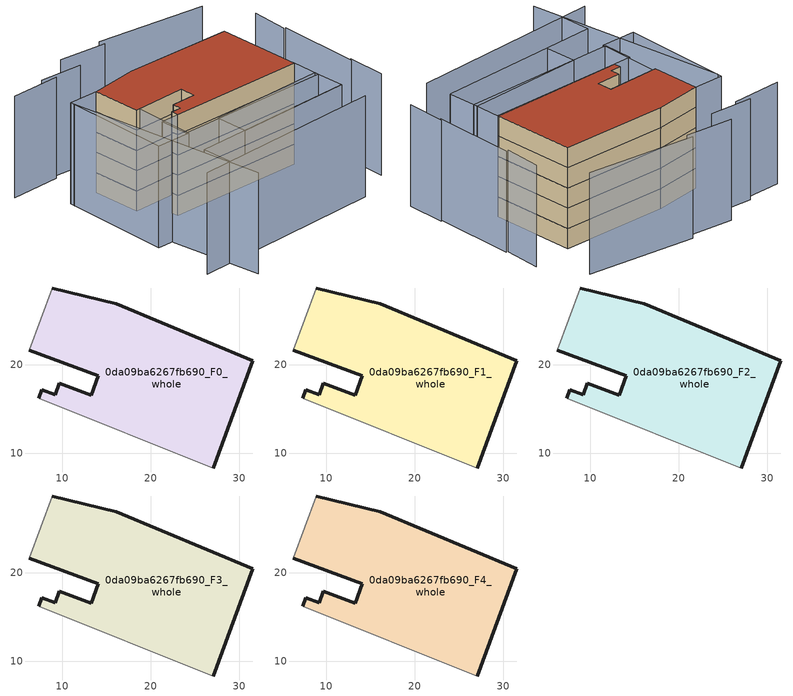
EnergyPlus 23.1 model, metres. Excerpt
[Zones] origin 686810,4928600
0da09ba6267fb690_F0_whole
 floor ground (EU_floor_Construction): 31.5,20.47 27.03,8.35 7.35,16.2 7.71,17.18 9.21,16.62 9.68,17.89 13.27,16.55 14.09,18.75 6.3,21.62 8.87,28.67 16.09,26.91 z0
 wall outside (EU_wall_Construction): 27.03,8.35 31.5,20.47 16.09,26.91 8.87,28.67 / 6.3,21.62 14.09,18.75 13.27,16.55 9.68,17.89 9.21,16.62 7.71,17.18 7.35,16.2 z0:3
 wall adiabatic (EU_wall_Construction): 8.87,28.67 6.3,21.62 / 7.35,16.2 27.03,8.35 z0:3
0da09ba6267fb690_F1_whole
 floor to 0da09ba6267fb690_F0_whole (EU_floor_Construction): 31.5,20.47 27.03,8.35 7.35,16.2 7.71,17.18 9.21,16.62 9.68,17.89 13.27,16.55 14.09,18.75 6.3,21.62 8.87,28.67 16.09,26.91 z3
 wall outside (EU_wall_Construction): 27.03,8.35 31.5,20.47 16.09,26.91 8.87,28.67 / 6.3,21.62 14.09,18.75 13.27,16.55 9.68,17.89 9.21,16.62 7.71,17.18 7.35,16.2 z3:6
 wall adiabatic (EU_wall_Construction): 8.87,28.67 6.3,21.62 / 7.35,16.2 27.03,8.35 z3:6
0da09ba6267fb690_F2_whole
 floor to 0da09ba6267fb690_F1_whole (EU_floor_Construction): 31.5,20.47 27.03,8.35 7.35,16.2 7.71,17.18 9.21,16.62 9.68,17.89 13.27,16.55 14.09,18.75 6.3,21.62 8.87,28.67 16.09,26.91 z6
 wall outside (EU_wall_Construction): 27.03,8.35 31.5,20.47 16.09,26.91 8.87,28.67 / 6.3,21.62 14.09,18.75 13.27,16.55 9.68,17.89 9.21,16.62 7.71,17.18 7.35,16.2 z6:9
 wall adiabatic (EU_wall_Construction): 8.87,28.67 6.3,21.62 / 7.35,16.2 27.03,8.35 z6:9
0da09ba6267fb690_F3_whole
 floor to 0da09ba6267fb690_F2_whole (EU_floor_Construction): 31.5,20.47 27.03,8.35 7.35,16.2 7.71,17.18 9.21,16.62 9.68,17.89 13.27,16.55 14.09,18.75 6.3,21.62 8.87,28.67 16.09,26.91 z9
 wall outside (EU_wall_Construction): 27.03,8.35 31.5,20.47 16.09,26.91 8.87,28.67 / 6.3,21.62 14.09,18.75 13.27,16.55 9.68,17.89 9.21,16.62 7.71,17.18 7.35,16.2 z9:12
 wall adiabatic (EU_wall_Construction): 8.87,28.67 6.3,21.62 / 7.35,16.2 27.03,8.35 z9:12
0da09ba6267fb690_F4_whole
 floor to 0da09ba6267fb690_F3_whole (EU_floor_Construction): 31.5,20.47 27.03,8.35 7.35,16.2 7.71,17.18 9.21,16.62 9.68,17.89 13.27,16.55 14.09,18.75 6.3,21.62 8.87,28.67 16.09,26.91 z12
 wall outside (EU_wall_Construction): 27.03,8.35 31.5,20.47 16.09,26.91 8.87,28.67 / 6.3,21.62 14.09,18.75 13.27,16.55 9.68,17.89 9.21,16.62 7.71,17.18 7.35,16.2 z12:15
 wall adiabatic (EU_wall_Construction): 8.87,28.67 6.3,21.62 / 7.35,16.2 27.03,8.35 z12:15
 roof outside (EU_roof_Construction): 27.03,8.35 31.5,20.47 16.09,26.91 8.87,28.67 6.3,21.62 14.09,18.75 13.27,16.55 9.68,17.89 9.21,16.62 7.71,17.18 7.35,16.2 z15
shading: 36.84,26.1 21.94,34.18 / 21.76,33.29 15.24,36.68 / 14.86,33.69 8.84,36.52 / 10.45,35.14 3.18,37.85 / -6.13,5.78 22.46,-3.99 / 28.98,-3.36 31.27,2.09 / -1.94,4.4 -0.34,8.86 / -0.34,8.86 23.99,0.13 / 4.34,29.77 -3.3,-0.32 / 30.96,1.91 35.77,13.55 / 35.47,13.69 37.83,18.79 / 24.04,0.11 6.88,6.24 / 6.88,6.24 8.54,10.89 / 8.54,10.89 25.7,4.76 / 25.7,4.76 24.04,0.11 / 25.5,4.2 3.02,12.95 / 3.02,12.95 4.69,17.24 / 4.69,17.24 27.17,8.49 / 27.17,8.49 25.5,4.2 / -1.91,14.69 4.61,30.43 / 4.61,30.43 9.61,28.37 / 9.61,28.37 3.09,12.62 / 3.09,12.62 -1.91,14.69 z0:15
[Building]
EU S2 Campaign: North Axis=0; Terrain=City; Solar Distribution=FullExterior
[Site:Location]
Bologna: Latitude=44.5; Longitude=11.25; Time Zone=1; Elevation=37
[SizingPeriod:WeatherFileDays]
AnnualSizingPeriod: Begin Month=1; Begin Day of Month=1; End Month=12; End Day of Month=31; Day of Week for Start Day=Monday; Use Weather File Daylight Saving Period=No; Use Weather File Rain and Snow Indicators=No
[MATERIAL]
EU_InternalMass_Material: Roughness=MediumRough; Thickness=0.1; Conductivity=1; Density=1800; Specific Heat=900; Thermal Absorptance=0.9; Solar Absorptance=0.7; Visible Absorptance=0.7
[MATERIAL:NOMASS] Roughness=MediumRough; Thermal Absorptance=0.9; Solar Absorptance=0.7; Visible Absorptance=0.7
Name | Thermal Resistance
EU_wall_NoMass | 0.779417
EU_roof_NoMass | 0.435466
EU_floor_NoMass | 0.588222
[CONSTRUCTION]
EU_wall_Construction: EU_wall_NoMass
EU_roof_Construction: EU_roof_NoMass
EU_floor_Construction: EU_floor_NoMass
EU_InternalMass_Construction: EU_InternalMass_Material
[ZONE] Type=1; Multiplier=1; Ceiling Height=autocalculate; Floor Area=autocalculate; Part of Total Floor Area=Yes
Name | Volume
0da09ba6267fb690_F0_whole | 848.558
0da09ba6267fb690_F1_whole; 0da09ba6267fb690_F2_whole; 0da09ba6267fb690_F3_whole; 0da09ba6267fb690_F4_whole | 848.559
[INTERNALMASS] Construction=EU_InternalMass_Construction; Surface Area=282.853
Name | Zone or ZoneList
0da09ba6267fb690_F0_whole_EU_InternalMass | 0da09ba6267fb690_F0_whole
0da09ba6267fb690_F1_whole_EU_InternalMass | 0da09ba6267fb690_F1_whole
0da09ba6267fb690_F2_whole_EU_InternalMass | 0da09ba6267fb690_F2_whole
0da09ba6267fb690_F3_whole_EU_InternalMass | 0da09ba6267fb690_F3_whole
0da09ba6267fb690_F4_whole_EU_InternalMass | 0da09ba6267fb690_F4_whole
[OTHEREQUIPMENT] Fuel Type=Electricity; Design Level Calculation Method=Watts/Area; Power per Zone Floor Area=1; Fraction Latent=0; Fraction Radiant=0; Fraction Lost=0; Carbon Dioxide Generation Rate=0; EndUse Subcategory=EU_Step8_InternalGains
Name | Zone or ZoneList or Space or SpaceList | Schedule
EU_Step8_InternalGain_0da09ba6267fb690_F0_whole_f000 | 0da09ba6267fb690_F0_whole | EU_Step8_GainSchedule_0da09ba6267fb690_F0_whole_f000
EU_Step8_InternalGain_0da09ba6267fb690_F1_whole_f000 | 0da09ba6267fb690_F1_whole | EU_Step8_GainSchedule_0da09ba6267fb690_F1_whole_f000
EU_Step8_InternalGain_0da09ba6267fb690_F2_whole_f000 | 0da09ba6267fb690_F2_whole | EU_Step8_GainSchedule_0da09ba6267fb690_F2_whole_f000
EU_Step8_InternalGain_0da09ba6267fb690_F3_whole_f000 | 0da09ba6267fb690_F3_whole | EU_Step8_GainSchedule_0da09ba6267fb690_F3_whole_f000
EU_Step8_InternalGain_0da09ba6267fb690_F4_whole_f000 | 0da09ba6267fb690_F4_whole | EU_Step8_GainSchedule_0da09ba6267fb690_F4_whole_f000
[ZONEVENTILATION:DESIGNFLOWRATE] Schedule=EU_AlwaysOn; Design Flow Rate Calculation Method=AirChanges/Hour; Air Changes per Hour=0.712058; Ventilation Type=Natural; Fan Pressure Rise=0; Fan Total Efficiency=1; Constant Term Coefficient=1; Temperature Term Coefficient=0; Velocity Term Coefficient=0; Velocity Squared Term Coefficient=0; Minimum Indoor Temperature=-100; Maximum Indoor Temperature=100; Delta Temperature=-100; Minimum Outdoor Temperature=-100; Maximum Outdoor Temperature=100; Maximum Wind Speed=40
Name | Zone or ZoneList or Space or SpaceList
EU_ConstantAir_0da09ba6267fb690_F0_whole | 0da09ba6267fb690_F0_whole
EU_ConstantAir_0da09ba6267fb690_F1_whole | 0da09ba6267fb690_F1_whole
EU_ConstantAir_0da09ba6267fb690_F2_whole | 0da09ba6267fb690_F2_whole
EU_ConstantAir_0da09ba6267fb690_F3_whole | 0da09ba6267fb690_F3_whole
EU_ConstantAir_0da09ba6267fb690_F4_whole | 0da09ba6267fb690_F4_whole
[HVACTEMPLATE:THERMOSTAT] Constant Heating Setpoint=20; Constant Cooling Setpoint=50
EU_HeatOnly_0da09ba6267fb690_F0_whole; EU_HeatOnly_0da09ba6267fb690_F1_whole; EU_HeatOnly_0da09ba6267fb690_F2_whole; EU_HeatOnly_0da09ba6267fb690_F3_whole; EU_HeatOnly_0da09ba6267fb690_F4_whole
[HVACTEMPLATE:ZONE:IDEALLOADSAIRSYSTEM] System Availability Schedule=EU_AlwaysOn; Maximum Heating Supply Air Temperature=50; Minimum Cooling Supply Air Temperature=13; Maximum Heating Supply Air Humidity Ratio=0.0156; Minimum Cooling Supply Air Humidity Ratio=0.0077; Heating Limit=NoLimit; Cooling Limit=NoLimit; Heating Availability Schedule=EU_AlwaysOn; Cooling Availability Schedule=EU_CoolingOff; Dehumidification Control Type=ConstantSensibleHeatRatio; Cooling Sensible Heat Ratio=0.7; Dehumidification Setpoint=60; Humidification Control Type=None; Humidification Setpoint=30; Outdoor Air Method=None; Outdoor Air Flow Rate per Person=0.00944; Outdoor Air Flow Rate per Zone Floor Area=0; Outdoor Air Flow Rate per Zone=0; Demand Controlled Ventilation Type=None; Outdoor Air Economizer Type=NoEconomizer; Heat Recovery Type=None; Sensible Heat Recovery Effectiveness=0.7; Latent Heat Recovery Effectiveness=0.65
Name | Template Thermostat
0da09ba6267fb690_F0_whole | EU_HeatOnly_0da09ba6267fb690_F0_whole
0da09ba6267fb690_F1_whole | EU_HeatOnly_0da09ba6267fb690_F1_whole
0da09ba6267fb690_F2_whole | EU_HeatOnly_0da09ba6267fb690_F2_whole
0da09ba6267fb690_F3_whole | EU_HeatOnly_0da09ba6267fb690_F3_whole
0da09ba6267fb690_F4_whole | EU_HeatOnly_0da09ba6267fb690_F4_whole
[SIZING:ZONE] Zone Cooling Design Supply Air Temperature Input Method=SupplyAirTemperature; Zone Cooling Design Supply Air Temperature=13; Zone Heating Design Supply Air Temperature Input Method=SupplyAirTemperature; Zone Heating Design Supply Air Temperature=50; Zone Cooling Design Supply Air Humidity Ratio=0.008; Zone Heating Design Supply Air Humidity Ratio=0.008; Cooling Design Air Flow Method=DesignDay; Cooling Design Air Flow Rate=0; Cooling Minimum Air Flow per Zone Floor Area=0.000762; Cooling Minimum Air Flow=0; Cooling Minimum Air Flow Fraction=0.2; Heating Design Air Flow Method=DesignDay; Heating Design Air Flow Rate=0; Heating Maximum Air Flow per Zone Floor Area=0.002032; Heating Maximum Air Flow=0.141576; Heating Maximum Air Flow Fraction=0.3; Account for Dedicated Outdoor Air System=No; Dedicated Outdoor Air System Control Strategy=NeutralSupplyAir; Dedicated Outdoor Air Low Setpoint Temperature for Design=autosize; Dedicated Outdoor Air High Setpoint Temperature for Design=autosize; Zone Load Sizing Method=Sensible Load Only No Latent Load; Zone Latent Cooling Design Supply Air Humidity Ratio Input Method=HumidityRatioDifference; Zone Cooling Design Supply Air Humidity Ratio Difference=0.005; Zone Latent Heating Design Supply Air Humidity Ratio Input Method=HumidityRatioDifference; Zone Humidification Design Supply Air Humidity Ratio Difference=0.005
0da09ba6267fb690_F0_whole; 0da09ba6267fb690_F1_whole; 0da09ba6267fb690_F2_whole; 0da09ba6267fb690_F3_whole; 0da09ba6267fb690_F4_whole
[SCHEDULE:CONSTANT]
Name | Hourly Value
EU_AlwaysOn | 1
EU_CoolingOff | 0
[SCHEDULE:FILE] Column Number=1; Rows to Skip at Top=0; Number of Hours of Data=8760; Column Separator=Comma; Interpolate to Timestep=No; Minutes per Item=60; Adjust Schedule for Daylight Savings=Yes
Name | File
EU_Step8_GainSchedule_0da09ba6267fb690_F0_whole_f000 | ../../schedules/0da09ba6267fb690/0da09ba6267fb690_F0_whole_f000_gain.csv
EU_Step8_GainSchedule_0da09ba6267fb690_F1_whole_f000 | ../../schedules/0da09ba6267fb690/0da09ba6267fb690_F1_whole_f000_gain.csv
EU_Step8_GainSchedule_0da09ba6267fb690_F2_whole_f000 | ../../schedules/0da09ba6267fb690/0da09ba6267fb690_F2_whole_f000_gain.csv
EU_Step8_GainSchedule_0da09ba6267fb690_F3_whole_f000 | ../../schedules/0da09ba6267fb690/0da09ba6267fb690_F3_whole_f000_gain.csv
EU_Step8_GainSchedule_0da09ba6267fb690_F4_whole_f000 | ../../schedules/0da09ba6267fb690/0da09ba6267fb690_F4_whole_f000_gain.csv
